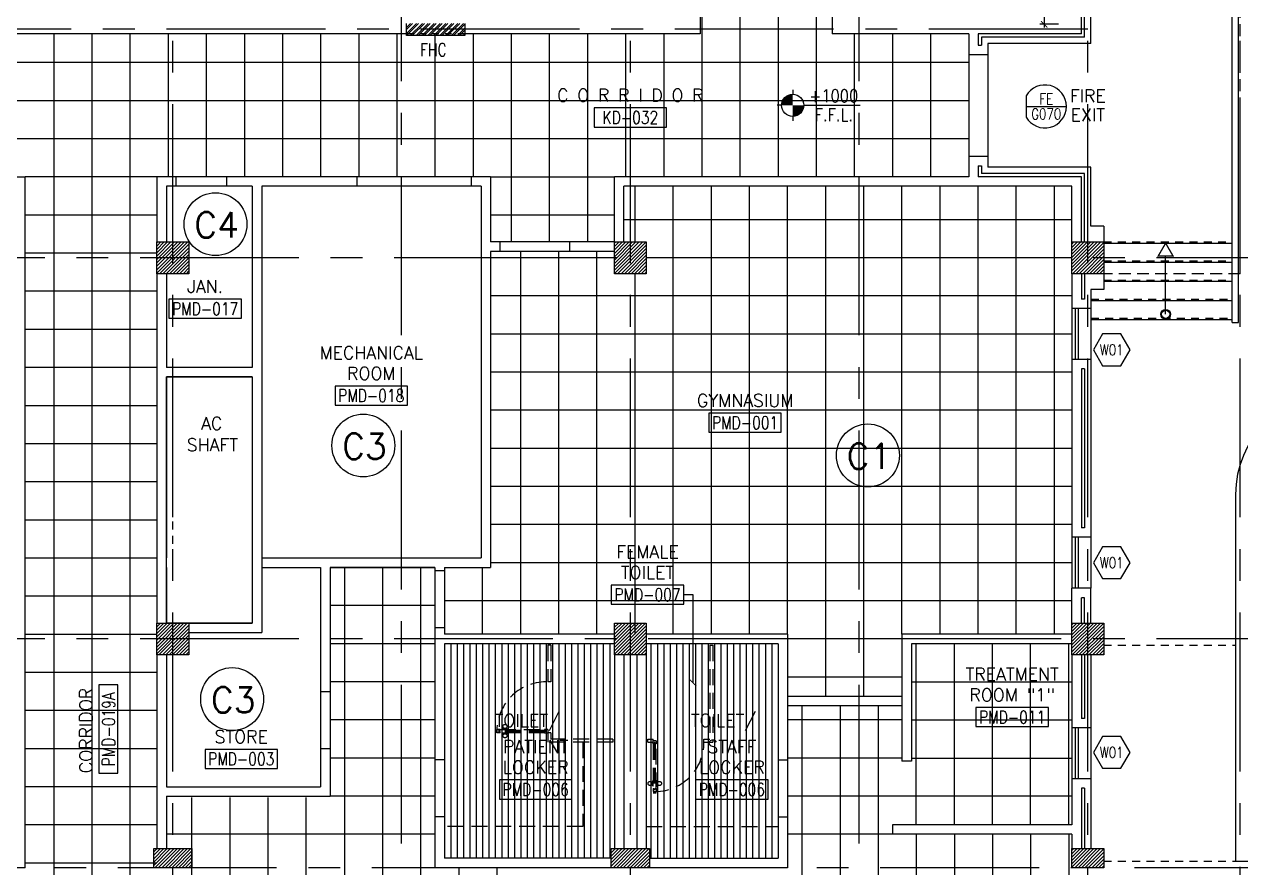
# Model space of a CAD drawing. Extents: x 417866.9 to 417960.2, y 43448 to 43538.2.
# Drawn here: x 417931.2 to 417950.34, y 43494.49 to 43507.77 of the extents above; entities that cross this region are included whole.
import ezdxf
from ezdxf.enums import TextEntityAlignment as Align

# ---------------------------------------------------------------- set-up
doc = ezdxf.new("R2010")
doc.units = 0
doc.header["$MEASUREMENT"] = 0
doc.header["$PDMODE"] = 3
doc.header["$PDSIZE"] = 0.1
for name, pattern in [('CENTERX2', [4, 2.5, -0.5, 0.5, -0.5]), ('HIDDEN', [0.375, 0.25, -0.125]), ('HIDDEN2', [0.1875, 0.125, -0.0625])]:
    doc.linetypes.add(name, pattern=pattern)
doc.layers.get('0').update_dxf_attribs({"linetype": 'CONTINUOUS'})
doc.layers.get('DEFPOINTS').update_dxf_attribs({"linetype": 'CONTINUOUS'})
for name, color, linetype in [('AX-DIM', 4, 'CONTINUOUS'), ('AXES', 11, 'CENTERX2'), ('CANOPY-LN', 3, 'CONTINUOUS'), ('CEILING', 4, 'CONTINUOUS'), ('ceiling-marker', 6, 'CONTINUOUS'), ('COL', 2, 'CONTINUOUS'), ('DIM', 4, 'CONTINUOUS'), ('DOOR', 4, 'CONTINUOUS'), ('DOOR-CR', 2, 'CONTINUOUS'), ('DOOR-NO', 3, 'CONTINUOUS'), ('FHC', 2, 'CONTINUOUS'), ('Handrail', 4, 'CONTINUOUS'), ('HAT', 8, 'CONTINUOUS'), ('HIDDEN', 9, 'HIDDEN2'), ('INSUL', 7, 'CONTINUOUS'), ('LEV-PL', 4, 'CONTINUOUS'), ('PART', 9, 'CONTINUOUS'), ('RM-BOX', 11, 'CONTINUOUS'), ('RM-IND', 5, 'CONTINUOUS'), ('RM-NAME', 11, 'CONTINUOUS'), ('RM-NO', 11, 'CONTINUOUS'), ('STR', 5, 'CONTINUOUS'), ('TXT', 2, 'CONTINUOUS'), ('WALL', 2, 'CONTINUOUS'), ('WIN', 5, 'CONTINUOUS'), ('WIN-BOX', 3, 'CONTINUOUS'), ('WIN-NO', 5, 'CONTINUOUS')]:
    doc.layers.add(name, color=color, linetype=linetype)
doc.styles.add('ROMANS', font='ROMANS.shx', dxfattribs={"width": 0.6})
doc.styles.add('S', font='ROMANS.SHX')
doc.dimstyles.new('STANDARD in', dxfattribs={"dimtxt": 0.2, "dimasz": 0.1, "dimexe": 0.07, "dimexo": 0.05, "dimgap": 0.1, "dimtad": 1, "dimdec": 0, "dimlfac": 1000, "dimzin": 0, "dimdsep": 46, "dimtxsty": 'ROMANS', "dimblk": 'ARCHTICK', "dimcen": 0.05, "dimdle": 0.05, "dimclrd": 4, "dimclre": 4, "dimclrt": 2, "dimadec": 0, "dimazin": 0, "dimtfac": 1, "dimtdec": 0, "dimtmove": 2, "dimatfit": 3, "dimldrblk": 'ARCHTICK', "dimfxl": 0, "dimtolj": 1, "dimtzin": 0, "dimarcsym": 0})
pattern_1 = [(45, (417480.111385, 43455.963322), (-0.0265165043, 0.0265165043), [])]

# ---------------------------------------------------------------- blocks, each defined once
blk = doc.blocks.new('_ARCHTICK')
at = {"color": 0, "linetype": 'ByBlock', "const_width": 0.15}
blk.add_lwpolyline([(-0.5, -0.5), (0.5, 0.5)], dxfattribs=at)
blk = doc.blocks.new('*D126')
at = {"layer": 'AX-DIM', "color": 4, "lineweight": -2}
for p, q in [((417948.237, 43525.944), (417958.889, 43525.944)), ((417958.819, 43525.994), (417958.819, 43466.574)), ((417948.237, 43466.624), (417958.889, 43466.624))]:
    blk.add_line(p, q, dxfattribs=at)
at = {"layer": 'DEFPOINTS', "color": 0}
for p in [(417948.187, 43525.944), (417948.187, 43466.624), (417958.819, 43466.624)]:
    blk.add_point(p, dxfattribs=at)
at = {"layer": 'AX-DIM', "color": 4, "lineweight": -2, "xscale": 0.1, "yscale": 0.1, "zscale": 0.1}
for p, rotation in [((417958.819, 43525.944), 90), ((417958.819, 43466.624), 270)]:
    blk.add_blockref('_ARCHTICK', p, dxfattribs=dict(at, rotation=rotation))
at = {"layer": 'AX-DIM', "color": 2, "insert": (417958.619, 43496.284), "char_height": 0.2, "attachment_point": 5, "rotation": 90, "style": 'ROMANS'}
blk.add_mtext('\\A1;59320', dxfattribs=at)
blk = doc.blocks.new('RM1')
at = {"layer": 'RM-BOX'}
blk.add_lwpolyline([(570, -200), (-570, -200), (-570, -500), (570, -500)], close=True, dxfattribs=at)
at = {"layer": 'RM-NAME', "style": 'ROMANS'}
for tag, p in [('ROOMNAME1', (0, 324)), ('ROOMNAME2', (0, 0))]:
    blk.add_attdef(tag, text='', height=200, dxfattribs=at).set_placement(p, align=Align.MIDDLE)
at = {"layer": 'RM-NO', "style": 'ROMANS', "width": 0.8}
blk.add_attdef('ROOMNO', text='', height=200, dxfattribs=at).set_placement((0, -350), align=Align.MIDDLE)
blk = doc.blocks.new('COL50')
at = {"layer": 'COL'}
blk.add_lwpolyline([(-250, 250), (-250, -250), (250, -250), (250, 250)], close=True, dxfattribs=at)
blk = doc.blocks.new('*X71')
at = {"color": 0}
for p, q in [((238729, 41923), (239206, 42401)), ((238729, 41976), (239153, 42401)), ((238729, 42029), (239100, 42401)), ((238729, 42082), (239047, 42401)), ((238729, 42135), (238994, 42401)), ((238729, 42188), (238941, 42401)), ((238729, 42241), (238888, 42401)), ((238729, 42294), (238835, 42401)), ((238729, 42347), (238782, 42401)), ((238760, 41901), (239229, 42370)), ((238813, 41901), (239229, 42317)), ((238866, 41901), (239229, 42264)), ((238919, 41901), (239229, 42211)), ((238972, 41901), (239229, 42158)), ((239025, 41901), (239229, 42105)), ((239078, 41901), (239229, 42052)), ((239131, 41901), (239229, 41999)), ((239184, 41901), (239229, 41946))]:
    blk.add_line(p, q, dxfattribs=at)
blk = doc.blocks.new('*X70')
at = {"color": 0}
for p, q in [((238729, 47916), (239214, 48401)), ((238729, 47969), (239161, 48401)), ((238729, 48022), (239108, 48401)), ((238729, 48075), (239055, 48401)), ((238729, 48128), (239002, 48401)), ((238729, 48181), (238949, 48401)), ((238729, 48234), (238896, 48401)), ((238729, 48287), (238843, 48401)), ((238729, 48340), (238790, 48401)), ((238729, 48393), (238736, 48401)), ((238767, 47901), (239229, 48363)), ((238820, 47901), (239229, 48310)), ((238873, 47901), (239229, 48257)), ((238926, 47901), (239229, 48204)), ((238979, 47901), (239229, 48151)), ((239032, 47901), (239229, 48098)), ((239085, 47901), (239229, 48045)), ((239138, 47901), (239229, 47992)), ((239191, 47901), (239229, 47938))]:
    blk.add_line(p, q, dxfattribs=at)
blk = doc.blocks.new('*X69')
at = {"color": 0}
for p, q in [((245929, 41911), (246419, 42401)), ((245929, 41964), (246366, 42401)), ((245929, 42017), (246313, 42401)), ((245929, 42070), (246260, 42401)), ((245929, 42123), (246207, 42401)), ((245929, 42176), (246154, 42401)), ((245929, 42229), (246101, 42401)), ((245929, 42282), (246048, 42401)), ((245929, 42335), (245995, 42401)), ((245929, 42388), (245942, 42401)), ((245972, 41901), (246429, 42358)), ((246025, 41901), (246429, 42305)), ((246078, 41901), (246429, 42251)), ((246131, 41901), (246429, 42198)), ((246184, 41901), (246429, 42145)), ((246237, 41901), (246429, 42092)), ((246290, 41901), (246429, 42039)), ((246343, 41901), (246429, 41986)), ((246396, 41901), (246429, 41933))]:
    blk.add_line(p, q, dxfattribs=at)
blk = doc.blocks.new('*X66')
at = {"color": 0}
for p, q in [((245926, 47901), (246426, 48401)), ((245929, 47956), (246373, 48401)), ((245929, 48009), (246320, 48401)), ((245929, 48062), (246267, 48401)), ((245929, 48115), (246214, 48401)), ((245929, 48168), (246161, 48401)), ((245929, 48221), (246108, 48401)), ((245929, 48275), (246055, 48401)), ((245929, 48328), (246002, 48401)), ((245929, 48381), (245949, 48401)), ((245979, 47901), (246429, 48350)), ((246032, 47901), (246429, 48297)), ((246085, 47901), (246429, 48244)), ((246138, 47901), (246429, 48191)), ((246191, 47901), (246429, 48138)), ((246244, 47901), (246429, 48085)), ((246297, 47901), (246429, 48032)), ((246351, 47901), (246429, 47979)), ((246404, 47901), (246429, 47926))]:
    blk.add_line(p, q, dxfattribs=at)
blk = doc.blocks.new('WW1')
at = {"layer": 'WIN-BOX'}
blk.add_lwpolyline([(144, -250), (289, 0), (144, 250), (-144, 250), (-289, 0), (-144, -250)], close=True, dxfattribs=at)
at = {"layer": 'WIN-NO', "style": 'ROMANS', "width": 0.8}
blk.add_attdef('W00', text='', height=170, dxfattribs=at).set_placement((0, 0), align=Align.MIDDLE)
blk = doc.blocks.new('*X68')
at = {"color": 0}
for p, q in [((253129, 41951), (253578, 42401)), ((253129, 42004), (253525, 42401)), ((253129, 42057), (253472, 42401)), ((253129, 42110), (253419, 42401)), ((253129, 42163), (253366, 42401)), ((253129, 42216), (253313, 42401)), ((253129, 42269), (253260, 42401)), ((253129, 42322), (253207, 42401)), ((253129, 42375), (253154, 42401)), ((253129, 41898), (253629, 42398)), ((253185, 41901), (253629, 42345)), ((253238, 41901), (253629, 42292)), ((253291, 41901), (253629, 42239)), ((253344, 41901), (253629, 42186)), ((253397, 41901), (253629, 42133)), ((253450, 41901), (253629, 42080)), ((253503, 41901), (253629, 42027)), ((253556, 41901), (253629, 41974)), ((253609, 41901), (253629, 41921))]:
    blk.add_line(p, q, dxfattribs=at)
blk = doc.blocks.new('LEV1')
at = {"layer": 'LEV-PL'}
for p, q in [((0, 245), (0, 175)), ((-175, 0), (-245, 0)), ((175, 0), (1061, 0)), ((0, -175), (0, -245))]:
    blk.add_line(p, q, dxfattribs=at)
at = {"layer": 'LEV-PL', "const_width": 175}
for points in [[(-88, 0, -0.414214), (0, 88, -1)], [(88, 0, -0.414214), (0, -88, -1)]]:
    blk.add_lwpolyline(points, format="xyb", dxfattribs=at)
at = {"layer": 'LEV-PL'}
blk.add_circle((0, 0), 175, dxfattribs=at)
at = {"layer": 'LEV-PL', "color": 4, "style": 'S', "width": 0.85}
for tag, p in [('+0000', (646, 50)), ('F.F.L.', (646, -250))]:
    blk.add_attdef(tag, text='', height=200, dxfattribs=at).set_placement(p, align=Align.CENTER)
blk = doc.blocks.new('DD1')
at = {"layer": 'DOOR-CR'}
blk.add_line((-316, 0), (316, 0), dxfattribs=at)
blk.add_lwpolyline([(-316, -166, 3.820224), (-316, 166)], format="xyb", close=True, dxfattribs=at)
at = {"layer": 'DOOR-NO', "color": 255, "style": 'ROMANS'}
for tag, width, p in [('G', 0.8, (-22, 156)), ('0000', 0.7, (-22, -136))]:
    blk.add_attdef(tag, text='', height=196, dxfattribs=dict(at, width=width)).set_placement(p, align=Align.MIDDLE)
blk = doc.blocks.new('*X67')
at = {"color": 0}
for p, q in [((253129, 47944), (253586, 48401)), ((253129, 47997), (253533, 48401)), ((253129, 48050), (253480, 48401)), ((253129, 48103), (253427, 48401)), ((253129, 48156), (253374, 48401)), ((253129, 48209), (253321, 48401)), ((253129, 48262), (253268, 48401)), ((253129, 48315), (253214, 48401)), ((253129, 48368), (253161, 48401)), ((253139, 47901), (253629, 48391)), ((253192, 47901), (253629, 48338)), ((253245, 47901), (253629, 48285)), ((253298, 47901), (253629, 48232)), ((253351, 47901), (253629, 48179)), ((253404, 47901), (253629, 48126)), ((253457, 47901), (253629, 48073)), ((253510, 47901), (253629, 48020)), ((253563, 47901), (253629, 47967)), ((253616, 47901), (253629, 47914))]:
    blk.add_line(p, q, dxfattribs=at)
blk = doc.blocks.new('*D239')
at = {"layer": 'DEFPOINTS', "color": 0}
for p in [(417947.523, 43510.619), (417947.252, 43507.769), (417947.523, 43507.769)]:
    blk.add_point(p, dxfattribs=at)
at = {"layer": 'DIM', "color": 4, "lineweight": -2}
for p, q in [((417947.473, 43510.619), (417947.182, 43510.619)), ((417947.252, 43510.669), (417947.252, 43507.719)), ((417947.473, 43507.769), (417947.182, 43507.769))]:
    blk.add_line(p, q, dxfattribs=at)
at = {"layer": 'DIM', "color": 4, "lineweight": -2, "xscale": 0.1, "yscale": 0.1, "zscale": 0.1}
for p, rotation in [((417947.252, 43510.619), 90), ((417947.252, 43507.769), 270)]:
    blk.add_blockref('_ARCHTICK', p, dxfattribs=dict(at, rotation=rotation))
at = {"layer": 'DIM', "color": 2, "insert": (417947.052, 43509.194), "char_height": 0.2, "attachment_point": 5, "rotation": 90, "style": 'ROMANS'}
blk.add_mtext('\\A1;2850', dxfattribs=at)

msp = doc.modelspace()

# ---------------------------------------------------------------- hatches: boundary and pattern name
at = {"layer": 'FHC', "linetype": 'ByBlock', "ltscale": 0.3}
h = msp.add_hatch(dxfattribs=at)
h.set_pattern_fill('ANSI32', color=11, scale=175, style=0)
h.set_pattern_definition([(44.999998, (417705.015424, 43476.54332), (-0.046403885, 0.046403882), []), (44.999998, (417705.04636, 43476.54332), (-0.046403885, 0.046403882), [])])
h.paths.add_polyline_path([(417938.1316, 43507.5943), (417938.1316, 43507.7843), (417937.2116, 43507.7843), (417937.2116, 43507.5943)])
h.paths.add_polyline_path([(417936.999, 43507.1732), (417936.999, 43507.594), (417937.2615, 43507.594), (417937.2615, 43507.1732)], flags=9)
at = {"layer": 'HAT'}
h = msp.add_hatch(dxfattribs=at)
h.set_pattern_fill('ANSI31', color=256, scale=0.3, style=0)
h.set_pattern_definition(pattern_1)
h.paths.add_polyline_path([(417933.5366, 43494.4943), (417933.5366, 43494.7943), (417933.8366, 43494.7943), (417933.8366, 43494.4943)])
h.paths.add_polyline_path([(417933.2366, 43494.4943), (417933.2366, 43494.7943), (417933.5366, 43494.7943), (417933.5366, 43494.4943)])
h = msp.add_hatch(dxfattribs=at)
h.set_pattern_fill('ANSI31', color=256, scale=0.3, style=0)
h.set_pattern_definition(pattern_1)
h.paths.add_polyline_path([(417940.7366, 43494.7943), (417940.7366, 43494.4943), (417940.4366, 43494.4943), (417940.4366, 43494.7943)])
h.paths.add_polyline_path([(417941.0366, 43494.7943), (417941.0366, 43494.4943), (417940.7366, 43494.4943), (417940.7366, 43494.7943)])
h = msp.add_hatch(dxfattribs=at)
h.set_pattern_fill('ANSI31', color=256, scale=0.3, style=0)
h.set_pattern_definition(pattern_1)
h.paths.add_polyline_path([(417947.9366, 43494.7943), (417947.6866, 43494.7943), (417947.6866, 43494.4943), (417947.9366, 43494.4943)])
h.paths.add_polyline_path([(417948.1866, 43494.7943), (417947.9366, 43494.7943), (417947.9366, 43494.4943), (417948.1866, 43494.4943)])

# ---------------------------------------------------------------- linework, layer by layer
at = {"layer": 'AXES'}
for p, q in [((417933.5366, 43460.01), (417933.5366, 43537.5491)), ((417940.7366, 43460.01), (417940.7366, 43537.5491)), ((417947.9366, 43460.01), (417947.9366, 43537.5491)), ((417950.3366, 43460.01), (417950.3366, 43537.5491)), ((417937.1366, 43466.8743), (417937.1366, 43525.6943)), ((417944.3366, 43466.8743), (417944.3366, 43525.6943)), ((417947.9366, 43507.6943), (417889.6966, 43507.6943)), ((417959.5194, 43504.0943), (417889.6966, 43504.0943)), ((417959.5194, 43498.0943), (417889.6966, 43498.0943)), ((417959.1694, 43494.4943), (417889.6966, 43494.4943))]:
    msp.add_line(p, q, dxfattribs=at)
at = {"layer": 'CANOPY-LN', "linetype": 'HIDDEN2', "ltscale": 1.5}
for q in [(417950.3366, 43511.5443), (417948.1866, 43503.8443)]:
    msp.add_line((417950.3366, 43503.8443), q, dxfattribs=at)
at = {"layer": 'CEILING'}
for p, q in [((417941.8616, 43508.8193), (417941.8616, 43505.3693)), ((417942.4616, 43508.8193), (417942.4616, 43505.3693)), ((417943.0616, 43508.8193), (417943.0616, 43505.3693)), ((417943.6616, 43508.8193), (417943.6616, 43505.3693)), ((417931.6616, 43507.6193), (417931.6616, 43488.7243)), ((417932.2616, 43507.6193), (417932.2616, 43488.7243)), ((417932.8616, 43507.6193), (417932.8616, 43488.7243)), ((417932.8616, 43507.6193), (417932.8616, 43505.3693)), ((417933.4616, 43507.6193), (417933.4616, 43505.3693)), ((417934.0616, 43507.6193), (417934.0616, 43505.3693)), ((417934.6616, 43507.6193), (417934.6616, 43505.3693)), ((417935.2616, 43507.6193), (417935.2616, 43505.3693)), ((417935.8616, 43507.6193), (417935.8616, 43505.3693)), ((417936.4616, 43507.6193), (417936.4616, 43505.3693)), ((417937.0616, 43507.6193), (417937.0616, 43505.3693)), ((417937.6616, 43507.6193), (417937.6616, 43505.3693)), ((417938.2616, 43507.6193), (417938.2616, 43505.3693)), ((417938.8616, 43507.6193), (417938.8616, 43504.3443)), ((417939.4616, 43507.6193), (417939.4616, 43504.3443)), ((417940.0616, 43507.6193), (417940.0616, 43504.3443)), ((417940.6616, 43507.6193), (417940.6616, 43505.3693)), ((417941.2616, 43507.6193), (417941.2616, 43505.3693)), ((417944.2616, 43507.6193), (417944.2616, 43505.3693)), ((417944.8616, 43507.6193), (417944.8616, 43505.3693)), ((417945.4616, 43507.6193), (417945.4616, 43505.3693)), ((417946.0616, 43507.6193), (417946.0616, 43505.3693)), ((417930.0116, 43507.1718), (417946.0616, 43507.1718)), ((417930.0116, 43506.5718), (417946.0616, 43506.5718)), ((417930.0116, 43505.9718), (417946.0616, 43505.9718)), ((417931.2116, 43505.3718), (417933.2866, 43505.3718)), ((417938.5366, 43505.3693), (417940.4866, 43505.3693)), ((417940.8116, 43504.3443), (417940.8116, 43505.2193)), ((417941.4116, 43498.1693), (417941.4116, 43505.2193)), ((417942.0116, 43498.1693), (417942.0116, 43505.2193)), ((417942.6116, 43498.1693), (417942.6116, 43505.2193)), ((417943.2116, 43498.1693), (417943.2116, 43505.2193)), ((417943.8116, 43497.1949), (417943.8116, 43505.2193)), ((417944.4116, 43497.1949), (417944.4116, 43505.2193)), ((417945.0116, 43498.1693), (417945.0116, 43505.2193)), ((417945.6116, 43498.1693), (417945.6116, 43505.2193)), ((417946.2116, 43498.1693), (417946.2116, 43505.2193)), ((417946.8116, 43498.1693), (417946.8116, 43505.2193)), ((417947.4116, 43498.1693), (417947.4116, 43505.2193)), ((417931.2116, 43504.7718), (417933.2866, 43504.7718)), ((417938.5366, 43504.7693), (417940.4866, 43504.7693)), ((417947.6866, 43504.6943), (417940.6366, 43504.6943)), ((417931.2116, 43504.1718), (417933.2866, 43504.1718)), ((417940.4866, 43504.0943), (417938.5366, 43504.0943)), ((417939.0116, 43498.1693), (417939.0116, 43504.1943)), ((417939.6116, 43498.1693), (417939.6116, 43504.1943)), ((417940.2116, 43498.1693), (417940.2116, 43504.1943)), ((417947.6866, 43504.0943), (417940.9866, 43504.0943)), ((417940.8116, 43498.1693), (417940.8116, 43503.8443)), ((417931.2116, 43503.5718), (417933.2866, 43503.5718)), ((417947.6866, 43503.4943), (417938.5366, 43503.4943)), ((417931.2116, 43502.9718), (417933.2866, 43502.9718)), ((417947.6866, 43502.8943), (417938.5366, 43502.8943)), ((417931.2116, 43502.3718), (417933.2866, 43502.3718)), ((417947.6866, 43502.2943), (417938.5366, 43502.2943)), ((417931.2116, 43501.7718), (417933.2866, 43501.7718)), ((417947.6866, 43501.6943), (417938.5366, 43501.6943)), ((417931.2116, 43501.1718), (417933.2866, 43501.1718)), ((417947.6866, 43501.0943), (417938.5366, 43501.0943)), ((417931.2116, 43500.5718), (417933.2866, 43500.5718)), ((417947.6866, 43500.4943), (417938.5366, 43500.4943)), ((417931.2116, 43499.9718), (417933.2866, 43499.9718)), ((417947.6866, 43499.8943), (417938.5366, 43499.8943)), ((417931.2116, 43499.3718), (417933.2866, 43499.3718)), ((417947.6866, 43499.2943), (417938.5366, 43499.2943)), ((417937.6616, 43499.2193), (417936.0116, 43499.2193)), ((417936.2366, 43499.2193), (417936.2366, 43488.7243)), ((417936.8366, 43499.2193), (417936.8366, 43488.7243)), ((417937.4366, 43499.2193), (417937.4366, 43488.7243)), ((417938.4116, 43498.1693), (417938.4116, 43499.2193)), ((417931.2116, 43498.7718), (417933.2866, 43498.7718)), ((417947.6866, 43498.6943), (417937.8116, 43498.6943)), ((417937.6616, 43498.6193), (417936.0116, 43498.6193)), ((417931.2116, 43498.1718), (417933.2866, 43498.1718)), ((417937.6616, 43498.0193), (417936.0116, 43498.0193)), ((417937.9116, 43498.0193), (417937.9116, 43494.6443)), ((417938.0116, 43498.0193), (417938.0116, 43494.6443)), ((417938.1116, 43498.0193), (417938.1116, 43494.6443)), ((417938.2116, 43498.0193), (417938.2116, 43494.6443)), ((417938.3116, 43498.0193), (417938.3116, 43494.6443)), ((417938.4116, 43498.0193), (417938.4116, 43494.6443)), ((417938.5116, 43498.0193), (417938.5116, 43494.6443)), ((417938.6116, 43498.0193), (417938.6116, 43494.6443)), ((417938.7116, 43498.0193), (417938.7116, 43494.6443)), ((417938.8116, 43498.0193), (417938.8116, 43494.6443)), ((417938.9116, 43498.0193), (417938.9116, 43494.6443)), ((417939.0116, 43498.0193), (417939.0116, 43494.6443)), ((417939.1116, 43498.0193), (417939.1116, 43494.6443)), ((417939.2116, 43498.0193), (417939.2116, 43494.6443)), ((417939.3116, 43498.0193), (417939.3116, 43494.6443)), ((417939.4116, 43498.0193), (417939.4116, 43494.6443)), ((417939.5116, 43498.0193), (417939.5116, 43494.6443)), ((417939.6116, 43498.0193), (417939.6116, 43494.6443)), ((417939.7116, 43498.0193), (417939.7116, 43494.6443)), ((417939.8116, 43498.0193), (417939.8116, 43494.6443)), ((417939.9116, 43498.0193), (417939.9116, 43494.6443)), ((417940.0116, 43498.0193), (417940.0116, 43494.6443)), ((417940.1116, 43498.0193), (417940.1116, 43494.6443)), ((417940.2116, 43498.0193), (417940.2116, 43494.6443)), ((417940.3116, 43498.0193), (417940.3116, 43494.6443)), ((417940.4116, 43498.0193), (417940.4116, 43494.6443)), ((417941.0616, 43498.0193), (417941.0616, 43494.6443)), ((417941.1616, 43498.0193), (417941.1616, 43494.6443)), ((417941.2616, 43498.0193), (417941.2616, 43494.6443)), ((417941.3616, 43498.0193), (417941.3616, 43494.6443)), ((417941.4616, 43498.0193), (417941.4616, 43494.6443)), ((417941.5616, 43498.0193), (417941.5616, 43494.6443)), ((417941.6616, 43498.0193), (417941.6616, 43494.6443)), ((417941.7616, 43498.0193), (417941.7616, 43494.6443)), ((417941.8616, 43498.0193), (417941.8616, 43494.6443)), ((417941.9616, 43498.0193), (417941.9616, 43494.6443)), ((417942.0616, 43498.0193), (417942.0616, 43494.6443)), ((417942.1616, 43498.0193), (417942.1616, 43494.6443)), ((417942.2616, 43498.0193), (417942.2616, 43494.6443)), ((417942.3616, 43498.0193), (417942.3616, 43494.6443)), ((417942.4616, 43498.0193), (417942.4616, 43494.6443)), ((417942.5616, 43498.0193), (417942.5616, 43494.6443)), ((417942.6616, 43498.0193), (417942.6616, 43494.6443)), ((417942.7616, 43498.0193), (417942.7616, 43494.6443)), ((417942.8616, 43498.0193), (417942.8616, 43494.6443)), ((417942.9616, 43498.0193), (417942.9616, 43494.6443)), ((417945.0116, 43498.0943), (417943.2116, 43498.0943)), ((417945.2366, 43495.1693), (417945.2366, 43498.0193)), ((417945.8366, 43495.1693), (417945.8366, 43498.0193)), ((417946.4366, 43495.1693), (417946.4366, 43498.0193)), ((417947.0366, 43495.1693), (417947.0366, 43498.0193)), ((417947.6366, 43495.1693), (417947.6366, 43498.0193)), ((417931.2116, 43497.5718), (417933.2866, 43497.5718)), ((417937.6616, 43497.4193), (417936.0116, 43497.4193)), ((417945.0116, 43497.4943), (417943.2116, 43497.4943)), ((417945.1616, 43497.4193), (417947.6866, 43497.4193)), ((417931.2116, 43496.9718), (417933.2866, 43496.9718)), ((417943.4366, 43497.0449), (417943.4366, 43487.9993)), ((417944.0366, 43497.0449), (417944.0366, 43487.9993)), ((417944.6366, 43497.0449), (417944.6366, 43487.9993)), ((417937.6616, 43496.8193), (417936.0116, 43496.8193)), ((417945.0116, 43496.8193), (417943.2116, 43496.8193)), ((417945.1616, 43496.8193), (417947.6866, 43496.8193)), ((417931.2116, 43496.3718), (417933.2866, 43496.3718)), ((417937.6616, 43496.2193), (417936.0116, 43496.2193)), ((417945.0116, 43496.2193), (417943.2116, 43496.2193)), ((417945.1616, 43496.2193), (417947.6866, 43496.2193)), ((417931.2116, 43495.7718), (417933.2866, 43495.7718)), ((417937.6616, 43495.6193), (417936.0116, 43495.6193)), ((417947.6866, 43495.6193), (417943.2116, 43495.6193)), ((417933.8366, 43492.7493), (417933.8366, 43495.5993)), ((417934.4366, 43492.7493), (417934.4366, 43495.5993)), ((417935.0366, 43492.7493), (417935.0366, 43495.5993)), ((417935.6366, 43492.7493), (417935.6366, 43495.5993)), ((417931.2116, 43495.1718), (417933.2866, 43495.1718)), ((417937.6616, 43495.0193), (417933.4366, 43495.0193)), ((417944.8616, 43495.0193), (417943.2116, 43495.0193)), ((417944.8616, 43495.0193), (417943.2116, 43495.0193)), ((417945.2366, 43495.0193), (417945.2366, 43492.1493)), ((417945.8366, 43495.0193), (417945.8366, 43492.1493)), ((417946.4366, 43495.0193), (417946.4366, 43492.1493)), ((417947.0366, 43495.0193), (417947.0366, 43492.1493)), ((417947.6366, 43495.0193), (417947.6366, 43492.1493)), ((417931.2116, 43494.5718), (417933.2866, 43494.5718)), ((417938.0366, 43494.4943), (417938.0366, 43491.1093)), ((417938.6366, 43494.4943), (417938.6366, 43491.1093))]:
    msp.add_line(p, q, dxfattribs=at)
at = {"layer": 'ceiling-marker', "color": 2}
for centre in [(417934.2079, 43504.6237), (417936.534, 43501.1392), (417944.4756, 43500.9833), (417934.4694, 43497.1477)]:
    msp.add_circle(centre, 0.4949, dxfattribs=at)
at = {"layer": 'COL'}
for points in [[(417940.9866, 43498.3443), (417940.9866, 43497.8443), (417940.4866, 43497.8443), (417940.4866, 43498.3443)], [(417933.2366, 43494.7943), (417933.8366, 43494.7943), (417933.8366, 43494.4943), (417933.2366, 43494.4943)], [(417941.0366, 43494.4943), (417940.4366, 43494.4943), (417940.4366, 43494.7943), (417941.0366, 43494.7943)], [(417947.6866, 43494.7943), (417948.1866, 43494.7943), (417948.1866, 43494.4943), (417947.6866, 43494.4943)]]:
    msp.add_lwpolyline(points, close=True, dxfattribs=at)
at = {"layer": 'DOOR', "linetype": 'ByBlock'}
msp.add_circle((417938.764, 43496.7179), 0.0324, dxfattribs=at)
at = {"layer": 'FHC', "linetype": 'ByBlock', "ltscale": 0.3}
for p, q in [((417937.2116, 43507.5943), (417937.2116, 43507.7843)), ((417938.1316, 43507.7843), (417938.1316, 43507.5943)), ((417938.1316, 43507.5943), (417937.2116, 43507.5943))]:
    msp.add_line(p, q, dxfattribs=at)
at = {"layer": 'FHC', "color": 250, "linetype": 'HIDDEN', "ltscale": 0.25}
msp.add_line((417938.1238, 43507.6193), (417937.2207, 43507.6193), dxfattribs=at)
at = {"layer": 'Handrail'}
for p, q in [((417950.2066, 43507.4693), (417950.2066, 43516.4693)), ((417950.3066, 43507.4693), (417950.3066, 43516.4693)), ((417950.2066, 43503.0736), (417950.2066, 43507.4693)), ((417950.3066, 43503.0736), (417950.3066, 43507.4693)), ((417950.2066, 43503.0736), (417950.3066, 43503.0736))]:
    msp.add_line(p, q, dxfattribs=at)
at = {"layer": 'HIDDEN'}
for p, q in [((417933.5366, 43499.3693), (417933.5366, 43502.2193)), ((417948.1866, 43497.9943), (417950.2616, 43497.9943)), ((417948.1866, 43494.5943), (417950.2616, 43494.5943))]:
    msp.add_line(p, q, dxfattribs=at)
at = {"layer": 'INSUL'}
for p, q in [((417947.8366, 43507.6193), (417947.8366, 43509.5443)), ((417947.8866, 43507.5693), (417947.8866, 43509.5443)), ((417946.2116, 43507.6193), (417946.2116, 43507.4427)), ((417947.8366, 43507.6193), (417946.2116, 43507.6193)), ((417946.2616, 43507.5693), (417946.2616, 43507.4427)), ((417947.8866, 43507.5693), (417946.2616, 43507.5693)), ((417946.2116, 43507.4427), (417946.2616, 43507.4427)), ((417946.2116, 43505.5427), (417946.2116, 43505.3693)), ((417946.2116, 43505.5427), (417946.2616, 43505.5427)), ((417946.2616, 43505.5427), (417946.2616, 43505.4193)), ((417947.8866, 43505.4193), (417946.2616, 43505.4193)), ((417947.8866, 43504.3443), (417947.8866, 43505.4193)), ((417947.8366, 43505.3693), (417946.2116, 43505.3693)), ((417947.8366, 43504.3443), (417947.8366, 43505.3693)), ((417947.8366, 43503.8443), (417947.8366, 43503.4443)), ((417947.8866, 43503.8443), (417947.8866, 43503.4443)), ((417947.8866, 43503.4443), (417947.8366, 43503.4443)), ((417947.8866, 43502.3443), (417947.8366, 43502.3443)), ((417947.8366, 43502.3443), (417947.8366, 43499.8443)), ((417947.8866, 43502.3443), (417947.8866, 43499.8443)), ((417947.8866, 43499.8443), (417947.8366, 43499.8443)), ((417947.8866, 43498.7443), (417947.8366, 43498.7443)), ((417947.8366, 43498.3443), (417947.8366, 43498.7443)), ((417947.8866, 43498.3443), (417947.8866, 43498.7443)), ((417947.8366, 43497.8443), (417947.8366, 43496.8443)), ((417947.8866, 43497.8443), (417947.8866, 43496.8443)), ((417947.8866, 43496.8443), (417947.8366, 43496.8443)), ((417947.8866, 43495.7443), (417947.8366, 43495.7443)), ((417947.8366, 43495.7443), (417947.8366, 43494.7943)), ((417947.8866, 43495.7443), (417947.8866, 43494.7943))]:
    msp.add_line(p, q, dxfattribs=at)
at = {"layer": 'PART', "color": 11, "linetype": 'HIDDEN'}
for p, q in [((417939.4366, 43497.9943), (417939.4366, 43497.4193)), ((417939.4866, 43497.9943), (417939.4866, 43497.4193)), ((417941.9866, 43497.9943), (417941.9866, 43496.5193)), ((417942.0366, 43497.9943), (417942.0366, 43496.4693)), ((417938.6366, 43496.6193), (417938.6366, 43496.6693)), ((417938.6366, 43496.6693), (417938.6366, 43496.6193)), ((417938.6866, 43496.6693), (417938.6366, 43496.6693)), ((417938.6866, 43496.6193), (417938.6366, 43496.6193)), ((417938.6666, 43496.6363), (417938.6666, 43496.6523)), ((417938.6866, 43496.6523), (417938.6666, 43496.6523)), ((417938.6866, 43496.6363), (417938.6666, 43496.6363)), ((417938.6866, 43496.6693), (417939.3866, 43496.6693)), ((417938.6866, 43496.6523), (417938.6866, 43496.6693)), ((417939.3866, 43496.6523), (417938.6866, 43496.6523)), ((417938.6866, 43496.6193), (417938.6866, 43496.6363)), ((417939.3866, 43496.6363), (417938.6866, 43496.6363)), ((417939.3866, 43496.6193), (417938.6866, 43496.6193)), ((417938.719, 43496.6693), (417938.719, 43496.6765)), ((417938.809, 43496.6765), (417938.719, 43496.6765)), ((417938.719, 43496.6193), (417938.719, 43496.6121)), ((417938.809, 43496.6121), (417938.719, 43496.6121)), ((417938.7316, 43496.6765), (417938.7316, 43496.6855)), ((417938.7316, 43496.6855), (417938.7964, 43496.6855)), ((417938.7316, 43496.6765), (417938.7964, 43496.6765)), ((417938.7316, 43496.6121), (417938.7316, 43496.6031)), ((417938.7316, 43496.6121), (417938.7964, 43496.6121)), ((417938.7316, 43496.6031), (417938.7964, 43496.6031)), ((417938.7964, 43496.6765), (417938.7964, 43496.6855)), ((417938.7964, 43496.6121), (417938.7964, 43496.6031)), ((417938.809, 43496.6693), (417938.809, 43496.6765)), ((417938.809, 43496.6193), (417938.809, 43496.6121)), ((417939.4366, 43496.6693), (417939.3866, 43496.6693)), ((417939.3866, 43496.6693), (417939.3866, 43496.6523)), ((417939.3866, 43496.6523), (417939.4066, 43496.6523)), ((417939.4066, 43496.6363), (417939.3866, 43496.6363)), ((417939.3866, 43496.6363), (417939.3866, 43496.6193)), ((417939.3866, 43496.6193), (417939.4366, 43496.6193)), ((417939.4066, 43496.6523), (417939.4066, 43496.6363)), ((417939.4366, 43496.6693), (417939.4366, 43496.6193)), ((417939.4866, 43496.6193), (417939.4366, 43496.6193)), ((417939.4366, 43496.6193), (417939.4366, 43496.4693)), ((417939.4866, 43496.6193), (417939.4866, 43496.5193)), ((417940.4616, 43496.4693), (417939.4366, 43496.4693)), ((417940.4616, 43496.5193), (417939.4866, 43496.5193)), ((417939.9866, 43496.4693), (417939.9866, 43495.1443)), ((417940.4616, 43496.5193), (417940.4616, 43496.4693)), ((417941.0107, 43496.4693), (417941.0107, 43496.5193)), ((417941.0116, 43496.5193), (417941.0957, 43496.5193)), ((417941.0116, 43496.4693), (417941.0957, 43496.4693)), ((417941.0957, 43496.4693), (417941.0957, 43496.5193)), ((417941.0957, 43496.4424), (417941.0957, 43496.4924)), ((417941.1457, 43496.4924), (417941.0957, 43496.4924)), ((417941.1127, 43496.4424), (417941.0957, 43496.4424)), ((417941.0957, 43496.4424), (417941.0957, 43495.7424)), ((417941.1127, 43496.4624), (417941.1127, 43496.4424)), ((417941.1287, 43496.4624), (417941.1127, 43496.4624)), ((417941.1127, 43496.4424), (417941.1127, 43495.7424)), ((417941.1287, 43496.4424), (417941.1287, 43496.4624)), ((417941.1457, 43496.4424), (417941.1287, 43496.4424)), ((417941.1287, 43496.4424), (417941.1287, 43495.7424)), ((417941.1457, 43496.4924), (417941.1457, 43496.4424)), ((417941.1457, 43495.7424), (417941.1457, 43496.4424)), ((417941.8956, 43496.4693), (417941.8956, 43496.5193)), ((417941.8956, 43496.5193), (417941.9866, 43496.5193)), ((417941.8956, 43496.4693), (417942.0366, 43496.4693)), ((417941.0885, 43495.8521), (417941.0795, 43495.8521)), ((417941.0795, 43495.7873), (417941.0795, 43495.8521)), ((417941.0957, 43495.8647), (417941.0885, 43495.8647)), ((417941.0885, 43495.8647), (417941.0885, 43495.7747)), ((417941.0885, 43495.7873), (417941.0885, 43495.8521)), ((417941.1457, 43495.8647), (417941.1529, 43495.8647)), ((417941.1529, 43495.8647), (417941.1529, 43495.7747)), ((417941.1529, 43495.8521), (417941.1619, 43495.8521)), ((417941.1529, 43495.7873), (417941.1529, 43495.8521)), ((417941.1619, 43495.7873), (417941.1619, 43495.8521)), ((417941.0885, 43495.7873), (417941.0795, 43495.7873)), ((417941.0957, 43495.7747), (417941.0885, 43495.7747)), ((417941.0957, 43495.7424), (417941.1127, 43495.7424)), ((417941.0957, 43495.7424), (417941.0957, 43495.6924)), ((417941.1457, 43495.6693), (417941.0957, 43495.6693)), ((417941.1127, 43495.7424), (417941.1127, 43495.7224)), ((417941.1127, 43495.7224), (417941.1287, 43495.7224)), ((417941.1287, 43495.7424), (417941.1457, 43495.7424)), ((417941.1287, 43495.7424), (417941.1287, 43495.7224)), ((417941.1457, 43495.7747), (417941.1529, 43495.7747)), ((417941.1457, 43495.7424), (417941.1457, 43495.6924)), ((417941.1529, 43495.7873), (417941.1619, 43495.7873)), ((417939.9866, 43495.1443), (417937.8116, 43495.1443)), ((417940.9866, 43495.1443), (417943.0616, 43495.1443))]:
    msp.add_line(p, q, dxfattribs=at)
at = {"layer": 'PART'}
for p, q in [((417939.4866, 43497.9943), (417939.4366, 43497.9943)), ((417941.9866, 43497.9943), (417942.0366, 43497.9943)), ((417939.4866, 43497.4193), (417939.4366, 43497.4193))]:
    msp.add_line(p, q, dxfattribs=at)
at = {"layer": 'PART', "color": 11, "linetype": 'HIDDEN'}
for centre in [(417938.764, 43496.5708), (417941.0472, 43495.8197), (417941.1942, 43495.8197)]:
    msp.add_circle(centre, 0.0324, dxfattribs=at)
for centre, start, end in [((417939.4112, 43496.6443), 89.97019, 181.84857), ((417941.1207, 43496.467), 268.15143, 0.02981)]:
    msp.add_arc(centre, 0.775, start, end, dxfattribs=at)
at = {"layer": 'RM-BOX'}
msp.add_lwpolyline([(417932.3689, 43497.3715), (417932.3689, 43495.9838), (417932.6689, 43495.9838), (417932.6689, 43497.3715)], close=True, dxfattribs=at)
at = {"layer": 'STR', "linetype": 'HIDDEN2'}
for p, q in [((417948.1866, 43504.3443), (417950.2066, 43504.3443)), ((417948.1866, 43504.0443), (417950.2066, 43504.0443)), ((417948.1866, 43503.7443), (417950.2066, 43503.7443)), ((417947.9866, 43503.4443), (417950.2066, 43503.4443)), ((417947.9866, 43503.1443), (417950.2066, 43503.1443))]:
    msp.add_line(p, q, dxfattribs=at)
at = {"layer": 'STR'}
for p, q in [((417948.1866, 43504.3243), (417950.2066, 43504.3243)), ((417949.1616, 43503.2043), (417949.1616, 43504.1243)), ((417948.1866, 43504.0243), (417950.2066, 43504.0243)), ((417948.1866, 43503.7243), (417950.2066, 43503.7243)), ((417947.9866, 43503.4243), (417950.2066, 43503.4243)), ((417947.9866, 43503.1243), (417950.2066, 43503.1243))]:
    msp.add_line(p, q, dxfattribs=at)
at = {"layer": 'STR', "const_width": 0.0215}
msp.add_lwpolyline([(417949.2771, 43504.1243), (417949.0461, 43504.1243), (417949.1616, 43504.3243)], close=True, dxfattribs=at)
at = {"layer": 'STR'}
for radius in [0.075, 0.065]:
    msp.add_circle((417949.1616, 43503.2043), radius, dxfattribs=at)
at = {"layer": 'WALL'}
for p, q in [((417947.9866, 43507.4693), (417947.9866, 43510.7943)), ((417941.8366, 43508.8193), (417941.8366, 43507.6193)), ((417943.9116, 43508.8193), (417943.9116, 43507.6193)), ((417937.2116, 43507.6193), (417930.0116, 43507.6193)), ((417941.8366, 43507.6193), (417938.1316, 43507.6193)), ((417946.0616, 43507.6193), (417943.9116, 43507.6193)), ((417946.0616, 43507.6193), (417946.0616, 43507.2947)), ((417946.0616, 43507.2947), (417946.3616, 43507.2947)), ((417946.0616, 43507.2947), (417946.0616, 43505.3693)), ((417946.3616, 43507.4693), (417946.3616, 43507.2947)), ((417947.9866, 43507.4693), (417946.3616, 43507.4693)), ((417946.3616, 43507.2947), (417946.3616, 43505.5193)), ((417946.0616, 43505.6947), (417946.3616, 43505.6947)), ((417947.9866, 43505.5193), (417946.3616, 43505.5193)), ((417947.9866, 43504.5943), (417947.9866, 43505.5193)), ((417930.0116, 43505.3693), (417931.2116, 43505.3693)), ((417931.2116, 43494.4943), (417931.2116, 43505.3693)), ((417933.2866, 43505.3693), (417933.2866, 43504.3443)), ((417933.5866, 43505.3693), (417933.2866, 43505.3693)), ((417933.4366, 43505.2193), (417933.4366, 43504.3443)), ((417933.5866, 43505.2193), (417933.4366, 43505.2193)), ((417938.2366, 43505.3693), (417933.5866, 43505.3693)), ((417933.5866, 43505.2193), (417933.5866, 43505.3693)), ((417934.7866, 43505.2193), (417933.5866, 43505.2193)), ((417934.3866, 43505.2193), (417934.3866, 43505.3693)), ((417934.7866, 43505.2193), (417934.7866, 43502.3693)), ((417938.2366, 43505.2193), (417934.9366, 43505.2193)), ((417934.9366, 43505.2193), (417934.9366, 43498.1943)), ((417936.4366, 43505.2193), (417936.4366, 43505.3693)), ((417938.5366, 43505.3693), (417938.2366, 43505.3693)), ((417938.2366, 43505.2193), (417938.2366, 43505.3693)), ((417938.3866, 43505.2193), (417938.2366, 43505.2193)), ((417938.3866, 43505.2193), (417938.3866, 43499.3693)), ((417938.5366, 43505.3693), (417938.5366, 43504.3443)), ((417946.0616, 43505.3693), (417940.4866, 43505.3693)), ((417940.4866, 43504.3443), (417940.4866, 43505.3693)), ((417947.6866, 43505.2193), (417940.6366, 43505.2193)), ((417940.6366, 43504.3443), (417940.6366, 43505.2193)), ((417947.6866, 43504.3443), (417947.6866, 43505.2193)), ((417948.1866, 43504.5943), (417947.9866, 43504.5943)), ((417948.1866, 43504.5943), (417948.1866, 43503.5943)), ((417938.6866, 43504.3443), (417938.5366, 43504.3443)), ((417938.6866, 43504.1943), (417938.6866, 43504.3443)), ((417940.4866, 43504.3443), (417938.6866, 43504.3443)), ((417939.7866, 43504.1943), (417939.7866, 43504.3443)), ((417938.5366, 43504.1943), (417938.5366, 43499.2193)), ((417938.6866, 43504.1943), (417938.5366, 43504.1943)), ((417940.4866, 43504.1943), (417938.6866, 43504.1943)), ((417933.2866, 43503.8443), (417933.2866, 43498.3443)), ((417933.4366, 43503.8443), (417933.4366, 43502.3693)), ((417947.6866, 43503.8443), (417947.6866, 43503.2943)), ((417947.9866, 43503.5943), (417947.9866, 43503.2943)), ((417948.1866, 43503.5943), (417947.9866, 43503.5943)), ((417947.9866, 43503.2943), (417947.6866, 43503.2943)), ((417934.7866, 43502.3693), (417933.4366, 43502.3693)), ((417947.9866, 43502.4943), (417947.6866, 43502.4943)), ((417947.6866, 43502.4943), (417947.6866, 43499.6943)), ((417947.9866, 43502.4943), (417947.9866, 43499.6943)), ((417934.7866, 43502.2193), (417933.4366, 43502.2193)), ((417933.4366, 43502.2193), (417933.4366, 43499.3693)), ((417934.7866, 43502.2193), (417934.7866, 43498.3443)), ((417950.2616, 43500.3699), (417950.2616, 43494.5943)), ((417947.9866, 43499.6943), (417947.6866, 43499.6943)), ((417934.9366, 43499.3693), (417938.3866, 43499.3693)), ((417933.4366, 43499.2193), (417933.4366, 43498.3443)), ((417934.9366, 43499.2193), (417935.8616, 43499.2193)), ((417935.8616, 43499.2193), (417935.8616, 43497.2693)), ((417936.0116, 43499.2193), (417936.0116, 43497.2693)), ((417936.0116, 43499.2193), (417937.6616, 43499.2193)), ((417937.6616, 43499.2193), (417937.6616, 43499.1693)), ((417937.6616, 43499.1693), (417937.6616, 43496.1943)), ((417937.8116, 43499.1693), (417937.6616, 43499.1693)), ((417937.8116, 43499.2193), (417938.5366, 43499.2193)), ((417937.8116, 43499.2193), (417937.8116, 43499.1693)), ((417937.8116, 43499.1693), (417937.8116, 43498.1693)), ((417947.9866, 43498.8943), (417947.6866, 43498.8943)), ((417947.6866, 43498.3443), (417947.6866, 43498.8943)), ((417947.9866, 43498.3443), (417947.9866, 43498.8943)), ((417933.7866, 43498.3443), (417934.7866, 43498.3443)), ((417933.7866, 43498.1943), (417934.9366, 43498.1943)), ((417937.8116, 43498.2693), (417937.6616, 43498.2693)), ((417940.4866, 43498.1693), (417937.8116, 43498.1693)), ((417943.2116, 43498.1693), (417940.9866, 43498.1693)), ((417943.2116, 43498.1693), (417943.2116, 43496.1943)), ((417947.6866, 43498.1693), (417945.0116, 43498.1693)), ((417945.0116, 43498.1693), (417945.0116, 43496.1693)), ((417937.8116, 43498.0193), (417937.8116, 43496.1943)), ((417940.4866, 43498.0193), (417937.8116, 43498.0193)), ((417943.0616, 43498.0193), (417940.9866, 43498.0193)), ((417943.0616, 43498.0193), (417943.0616, 43496.1943)), ((417947.6866, 43498.0193), (417945.1616, 43498.0193)), ((417945.1616, 43498.0193), (417945.1616, 43496.1693)), ((417933.2866, 43497.8443), (417933.2866, 43494.7943)), ((417933.4366, 43497.8443), (417933.4366, 43495.7693)), ((417940.4866, 43497.8443), (417940.4866, 43494.7943)), ((417940.6366, 43497.8443), (417940.6366, 43494.7943)), ((417940.8366, 43497.8443), (417940.8366, 43494.7943)), ((417940.9866, 43497.8443), (417940.9866, 43494.7943)), ((417947.6866, 43497.8443), (417947.6866, 43496.6943)), ((417947.9866, 43497.8443), (417947.9866, 43496.6943)), ((417935.8616, 43497.2693), (417935.8616, 43495.7693)), ((417935.8616, 43497.2693), (417936.0116, 43497.2693)), ((417936.0116, 43497.2693), (417936.0116, 43495.6193)), ((417943.2116, 43497.1949), (417945.0116, 43497.1949)), ((417943.2116, 43497.0449), (417945.0116, 43497.0449)), ((417947.9866, 43496.6943), (417947.6866, 43496.6943)), ((417935.8616, 43496.3693), (417936.0116, 43496.3693)), ((417937.6616, 43496.1943), (417937.6616, 43494.4943)), ((417937.8116, 43496.1943), (417937.6616, 43496.1943)), ((417937.8116, 43496.1943), (417937.8116, 43494.6443)), ((417943.0616, 43496.1943), (417943.0616, 43494.6443)), ((417943.0616, 43496.1943), (417943.2116, 43496.1943)), ((417943.2116, 43496.1943), (417943.2116, 43494.4943)), ((417945.1616, 43496.1693), (417945.0116, 43496.1693)), ((417947.6866, 43495.8943), (417947.6866, 43495.1693)), ((417947.9866, 43495.8943), (417947.6866, 43495.8943)), ((417947.9866, 43495.8943), (417947.9866, 43494.7943)), ((417933.4366, 43495.7693), (417935.8616, 43495.7693)), ((417933.4366, 43495.6193), (417936.0116, 43495.6193)), ((417933.4366, 43495.6193), (417933.4366, 43494.7943)), ((417937.8116, 43495.2943), (417937.6616, 43495.2943)), ((417943.0616, 43495.2943), (417943.2116, 43495.2943)), ((417947.6866, 43495.1693), (417944.8616, 43495.1693)), ((417944.8616, 43495.1693), (417944.8616, 43495.0193)), ((417947.6866, 43495.0193), (417944.8616, 43495.0193)), ((417947.6866, 43495.0193), (417947.6866, 43494.7943)), ((417931.2116, 43494.4943), (417931.0616, 43494.4943)), ((417940.4866, 43494.4943), (417937.6616, 43494.4943)), ((417940.4366, 43494.6443), (417937.8116, 43494.6443)), ((417943.2116, 43494.4943), (417940.9866, 43494.4943)), ((417941.0366, 43494.6443), (417943.0616, 43494.6443)), ((417950.2616, 43494.5943), (417953.4116, 43494.5943))]:
    msp.add_line(p, q, dxfattribs=at)
msp.add_lwpolyline([(417933.4367, 43502.2193), (417934.7866, 43502.2193), (417934.7866, 43498.3443), (417933.4367, 43498.3443)], close=True, dxfattribs=at)
msp.add_arc((417951.8366, 43500.3699), 1.575, 90, 180, dxfattribs=at)
at = {"layer": 'WIN'}
for p, q in [((417947.6866, 43503.2943), (417947.6866, 43502.4943)), ((417947.7366, 43503.2943), (417947.7366, 43502.4943)), ((417947.7866, 43503.2943), (417947.7866, 43502.4943)), ((417947.9866, 43503.2943), (417947.9866, 43502.4943)), ((417947.6866, 43499.6943), (417947.6866, 43498.8943)), ((417947.7366, 43499.6943), (417947.7366, 43498.8943)), ((417947.7866, 43499.6943), (417947.7866, 43498.8943)), ((417947.9866, 43499.6943), (417947.9866, 43498.8943)), ((417947.6866, 43496.6943), (417947.6866, 43495.8943)), ((417947.7366, 43496.6943), (417947.7366, 43495.8943)), ((417947.7866, 43496.6943), (417947.7866, 43495.8943)), ((417947.9866, 43496.6943), (417947.9866, 43495.8943))]:
    msp.add_line(p, q, dxfattribs=at)

# ---------------------------------------------------------------- block references
at = {"layer": 'COL', "xscale": -0.001000000047497451, "yscale": 0.0009999999892897904, "zscale": 0.001}
for p in [(417933.5366, 43504.0943), (417940.7366, 43504.0943), (417947.9366, 43504.0943), (417933.5366, 43498.0943), (417947.9366, 43498.0943)]:
    msp.add_blockref('COL50', p, dxfattribs=at)
at = {"layer": 'DOOR-NO'}
ref = msp.add_blockref('DD1', (417947.2825, 43506.4762), dxfattribs=dict(at, xscale=0.001000000047497451, yscale=0.0009999999892897904, zscale=0.001))
ref.add_attrib('G', 'FE', dxfattribs={"height": 0.17, "style": 'ROMANS', "width": 0.8}).set_placement((417947.2825, 43506.5942), align=Align.MIDDLE)
ref.add_attrib('000', 'G070', dxfattribs={"height": 0.17, "style": 'ROMANS', "width": 0.8}).set_placement((417947.2825, 43506.3583), align=Align.MIDDLE)
at = {"layer": 'HAT', "xscale": 0.001000000047497451, "yscale": 0.0009999999892897904, "zscale": 0.001}
for name in ['*X70', '*X66', '*X67', '*X71', '*X69', '*X68']:
    msp.add_blockref(name, (417694.5581, 43455.9433), dxfattribs=at)
for p, values in [((417934.0453, 43503.6418), {'ROOMNO': 'PMD-017', 'ROOMNAME2': 'JAN.'}), ((417936.6591, 43502.275), {'ROOMNO': 'PMD-018', 'ROOMNAME2': 'ROOM', 'ROOMNAME1': 'MECHANICAL'}), ((417942.5428, 43501.8478), {'ROOMNO': 'PMD-001', 'ROOMNAME2': 'GYMNASIUM'}), ((417941.0065, 43499.1412), {'ROOMNO': 'PMD-007', 'ROOMNAME2': 'TOILET', 'ROOMNAME1': 'FEMALE'}), ((417946.746, 43497.2143), {'ROOMNO': 'PMD-011', 'ROOMNAME2': 'ROOM "1"', 'ROOMNAME1': 'TREATMENT'}), ((417934.6129, 43496.5559), {'ROOMNO': 'PMD-003', 'ROOMNAME2': 'STORE'}), ((417939.2464, 43496.0749), {'ROOMNO': 'PMD-006', 'ROOMNAME2': 'LOCKER', 'ROOMNAME1': 'PATIENT'}), ((417942.3346, 43496.0749), {'ROOMNO': 'PMD-006', 'ROOMNAME2': 'LOCKER', 'ROOMNAME1': 'STAFF'})]:
    msp.add_blockref('RM1', p, dxfattribs=at).add_auto_attribs(values)
at = {"layer": 'PART', "xscale": 0.001000000047497451, "yscale": 0.0009999999892897904, "zscale": 0.001}
msp.add_blockref('LEV1', (417943.2925, 43506.4943), dxfattribs=at).add_auto_attribs({'F.F.L.': 'F.F.L.', '+0000': '+1000'})
at = {"layer": 'WALL', "xscale": 0.001000000047497451, "yscale": 0.0009999999892897904, "zscale": 0.001}
msp.add_blockref('RM1', (417940.7366, 43506.6529), dxfattribs=at).add_auto_attribs({'ROOMNO': 'KD-032', 'ROOMNAME2': 'C O R R I D O R'})
at = {"layer": 'WIN-NO', "xscale": 0.001000000047497451, "yscale": 0.0009999999892897904, "zscale": 0.001}
for p in [(417948.3138, 43502.646), (417948.3138, 43499.2943), (417948.3138, 43496.3096)]:
    msp.add_blockref('WW1', p, dxfattribs=at).add_auto_attribs({'W00': 'W01'})

# ---------------------------------------------------------------- texts
at = {"layer": 'FHC', "style": 'ROMANS', "width": 0.8}
msp.add_text('FHC', height=0.2, dxfattribs=at).set_placement((417937.4268, 43507.2698))
at = {"layer": 'RM-NAME', "style": 'ROMANS'}
for s, p in [('FIRE', (417947.9366, 43506.6443)), ('EXIT', (417947.9366, 43506.3443)), ('AC', (417934.1483, 43501.4877)), ('SHAFT', (417934.1578, 43501.1509))]:
    msp.add_text(s, height=0.2, dxfattribs=at).set_placement(p, align=Align.MIDDLE)
msp.add_attdef('CORRIDOR', text='ROOMNAME', height=0.2, rotation=90, dxfattribs=at).set_placement((417932.1689, 43496.6542), align=Align.MIDDLE)
for p in [(417939.1154, 43496.7984), (417942.2036, 43496.7984)]:
    msp.add_attdef('TOILET/', text='ROOMNAME', height=0.2, dxfattribs=at).set_placement(p, align=Align.MIDDLE)
at = {"layer": 'RM-NO', "style": 'ROMANS', "width": 0.8}
msp.add_attdef('PMD-019A', text='H0-A00', height=0.2, rotation=90, dxfattribs=at).set_placement((417932.5256, 43496.6743), align=Align.MIDDLE)
at = {"layer": 'TXT', "color": 6, "style": 'ROMANS'}
for s, p in [('C4', (417933.8735, 43504.4112)), ('C3', (417936.1996, 43500.9268)), ('C1', (417944.1412, 43500.7709)), ('C3', (417934.135, 43496.9353))]:
    msp.add_text(s, height=0.4, dxfattribs=at).set_placement(p)

# ---------------------------------------------------------------- dimensions: what is measured, and where the dimension line sits
at = {"layer": 'AX-DIM'}
dim = msp.add_linear_dim(base=(417958.8194, 43466.6243), p1=(417948.1866, 43525.9443), p2=(417948.1866, 43466.6243), angle=270, dimstyle='STANDARD in', dxfattribs=at)
dim.commit()
dim.dimension.update_dxf_attribs({"geometry": '*D126', "text_midpoint": (417958.6194, 43496.2843)})
at = {"layer": 'DIM'}
dim = msp.add_linear_dim(base=(417947.2519, 43507.7693), p1=(417947.5232, 43510.6193), p2=(417947.5232, 43507.7693), angle=90, dimstyle='STANDARD in', dxfattribs=at)
dim.commit()
dim.dimension.update_dxf_attribs({"geometry": '*D239', "text_midpoint": (417947.0519, 43509.1943)})

# ---------------------------------------------------------------- leaders
at = {"layer": 'RM-IND', "color": 6}
msp.add_leader([(417941.7237, 43497.4021), (417941.7237, 43498.7912), (417941.5764, 43498.7912)], dimstyle='STANDARD in', dxfattribs=at)

doc.saveas('drawing.dxf')
